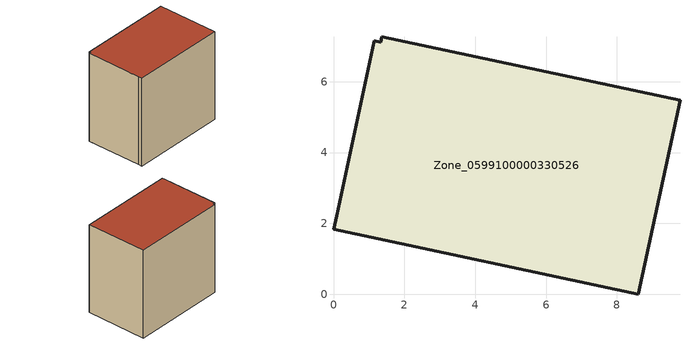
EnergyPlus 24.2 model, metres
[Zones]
Zone_0599100000330526
 floor ground (C_G): 0,1.84 0.09,2.21 1.15,7.16 1.33,7.12 1.37,7.27 9.78,5.47 8.6,0 z0
 wall outside (C_F): 8.6,0 9.78,5.47 1.37,7.27 1.33,7.12 1.15,7.16 0.09,2.21 0,1.84 8.6,0 z0:8.23
 roof outside (C_R): 0.09,2.21 0,1.84 8.6,0 9.78,5.47 1.37,7.27 1.33,7.12 1.15,7.16 z8.23
[BUILDING]
Pand.0599100000330526: North Axis=0; Terrain=City; Loads Convergence Tolerance Value=0.04; Temperature Convergence Tolerance Value=0.4; Solar Distribution=FullExterior; Maximum Number of Warmup Days=25; Minimum Number of Warmup Days=1
[Site:Location]
Rotterdam.The.Hague.AP_ZH_NLD Design_Conditions: Latitude=51.96; Longitude=4.45; Time Zone=1; Elevation=-4.5
[SITE:GROUNDTEMPERATURE:BUILDINGSURFACE]
18, 18, 18, 18, 18, 18, 18, 18, 18, 18, 18, 18
[MATERIAL] Thermal Absorptance=0.9; Solar Absorptance=0.7; Visible Absorptance=0.7
Name | Roughness | Thickness | Conductivity | Density | Specific Heat
G.TI.1975-1991 | MediumSmooth | 0.15 | 0.288461 | 540 | 1210
F.TI.1975-1991 | Rough | 0.3 | 0.230769 | 1920 | 840
R.TI.1975-1991 | MediumRough | 0.2 | 0.153846 | 1500 | 1000
[CONSTRUCTION]
C_G: G.TI.1975-1991
C_F: F.TI.1975-1991
C_R: R.TI.1975-1991
[ZONE]
Zone_0599100000330526: Type=1; Multiplier=1; Ceiling Height=Autocalculate; Volume=Autocalculate; Floor Area=autocalculate; Part of Total Floor Area=Yes
[ZONEINFILTRATION:DESIGNFLOWRATE]
Infil_Zone_0599100000330526: Zone or ZoneList or Space or SpaceList=Zone_0599100000330526; Schedule=AlwaysOn; Design Flow Rate Calculation Method=Flow/Area; Flow Rate per Floor Area=0.003; Constant Term Coefficient=1; Temperature Term Coefficient=0; Velocity Term Coefficient=0; Velocity Squared Term Coefficient=0
[HVACTEMPLATE:ZONE:IDEALLOADSAIRSYSTEM]
Zone_0599100000330526: Maximum Heating Supply Air Temperature=50; Minimum Cooling Supply Air Temperature=13; Maximum Heating Supply Air Humidity Ratio=0.0156; Minimum Cooling Supply Air Humidity Ratio=0.0077; Heating Limit=NoLimit; Cooling Limit=NoLimit; Dehumidification Control Type=ConstantSensibleHeatRatio; Cooling Sensible Heat Ratio=0.7; Dehumidification Setpoint=60; Humidification Control Type=None; Humidification Setpoint=30; Outdoor Air Method=None; Outdoor Air Flow Rate per Person=0.00944; Outdoor Air Flow Rate per Zone Floor Area=0; Outdoor Air Flow Rate per Zone=0; Demand Controlled Ventilation Type=None; Outdoor Air Economizer Type=NoEconomizer; Heat Recovery Type=None; Sensible Heat Recovery Effectiveness=0.7; Latent Heat Recovery Effectiveness=0.65
[ZONECONTROL:THERMOSTAT]
ThermostatControl_Zone_0599100000330526: Zone or ZoneList=Zone_0599100000330526; Control Type Schedule=DualSetpointControlType; Control 1=Thermostat_Zone_0599100000330526; Temperature Difference Between Cutout And Setpoint=0
[THERMOSTATSETPOINT:DUALSETPOINT]
Thermostat_Zone_0599100000330526: Heating Setpoint Temperature Schedule=HeatingSetpoint_Zone_0599100000330526; Cooling Setpoint Temperature Schedule=CoolingSetpoint_Zone_0599100000330526
[SCHEDULE:COMPACT]
HeatingSetpoint_Zone_0599100000330526: Through: 12/31, For: AllDays, Until: 24:00, 21
CoolingSetpoint_Zone_0599100000330526: Through: 12/31, For: AllDays, Until: 24:00, 24
DualSetpointControlType: Through: 12/31, For: AllDays, Until: 24:00, 4
AlwaysOn: Through: 12/31, For: AllDays, Until: 24:00, 1
